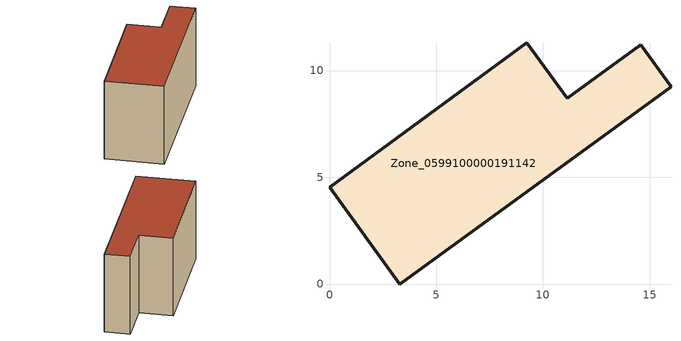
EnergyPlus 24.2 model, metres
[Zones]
Zone_0599100000191142
 floor ground (C_G): 3.28,0 0,4.54 9.25,11.29 11.15,8.69 14.58,11.2 16,9.25 z0
 wall outside (C_F): 0,4.54 3.28,0 16,9.25 14.58,11.2 11.15,8.69 9.25,11.29 0,4.54 z0:8.05
 roof outside (C_R): 9.25,11.29 0,4.54 3.28,0 16,9.25 14.58,11.2 11.15,8.69 z8.05
[BUILDING]
Pand.0599100000191142: North Axis=0; Terrain=City; Loads Convergence Tolerance Value=0.04; Temperature Convergence Tolerance Value=0.4; Solar Distribution=FullExterior; Maximum Number of Warmup Days=25; Minimum Number of Warmup Days=1
[Site:Location]
Rotterdam.The.Hague.AP_ZH_NLD Design_Conditions: Latitude=51.96; Longitude=4.45; Time Zone=1; Elevation=-4.5
[SITE:GROUNDTEMPERATURE:BUILDINGSURFACE]
18, 18, 18, 18, 18, 18, 18, 18, 18, 18, 18, 18
[MATERIAL] Thermal Absorptance=0.9; Solar Absorptance=0.7; Visible Absorptance=0.7
Name | Roughness | Thickness | Conductivity | Density | Specific Heat
G.TC.1975-1991 | MediumSmooth | 0.15 | 0.288461 | 540 | 1210
F.TC.1975-1991 | Rough | 0.3 | 0.230769 | 1920 | 840
R.TC.1975-1991 | MediumRough | 0.2 | 0.153846 | 1500 | 1000
[CONSTRUCTION]
C_G: G.TC.1975-1991
C_F: F.TC.1975-1991
C_R: R.TC.1975-1991
[ZONE]
Zone_0599100000191142: Type=1; Multiplier=1; Ceiling Height=Autocalculate; Volume=Autocalculate; Floor Area=autocalculate; Part of Total Floor Area=Yes
[ZONEINFILTRATION:DESIGNFLOWRATE]
Infil_Zone_0599100000191142: Zone or ZoneList or Space or SpaceList=Zone_0599100000191142; Schedule=AlwaysOn; Design Flow Rate Calculation Method=Flow/Area; Flow Rate per Floor Area=0.003; Constant Term Coefficient=1; Temperature Term Coefficient=0; Velocity Term Coefficient=0; Velocity Squared Term Coefficient=0
[HVACTEMPLATE:ZONE:IDEALLOADSAIRSYSTEM]
Zone_0599100000191142: Maximum Heating Supply Air Temperature=50; Minimum Cooling Supply Air Temperature=13; Maximum Heating Supply Air Humidity Ratio=0.0156; Minimum Cooling Supply Air Humidity Ratio=0.0077; Heating Limit=NoLimit; Cooling Limit=NoLimit; Dehumidification Control Type=ConstantSensibleHeatRatio; Cooling Sensible Heat Ratio=0.7; Dehumidification Setpoint=60; Humidification Control Type=None; Humidification Setpoint=30; Outdoor Air Method=None; Outdoor Air Flow Rate per Person=0.00944; Outdoor Air Flow Rate per Zone Floor Area=0; Outdoor Air Flow Rate per Zone=0; Demand Controlled Ventilation Type=None; Outdoor Air Economizer Type=NoEconomizer; Heat Recovery Type=None; Sensible Heat Recovery Effectiveness=0.7; Latent Heat Recovery Effectiveness=0.65
[ZONECONTROL:THERMOSTAT]
ThermostatControl_Zone_0599100000191142: Zone or ZoneList=Zone_0599100000191142; Control Type Schedule=DualSetpointControlType; Control 1=Thermostat_Zone_0599100000191142; Temperature Difference Between Cutout And Setpoint=0
[THERMOSTATSETPOINT:DUALSETPOINT]
Thermostat_Zone_0599100000191142: Heating Setpoint Temperature Schedule=HeatingSetpoint_Zone_0599100000191142; Cooling Setpoint Temperature Schedule=CoolingSetpoint_Zone_0599100000191142
[SCHEDULE:COMPACT]
HeatingSetpoint_Zone_0599100000191142: Through: 12/31, For: AllDays, Until: 24:00, 21
CoolingSetpoint_Zone_0599100000191142: Through: 12/31, For: AllDays, Until: 24:00, 24
DualSetpointControlType: Through: 12/31, For: AllDays, Until: 24:00, 4
AlwaysOn: Through: 12/31, For: AllDays, Until: 24:00, 1
